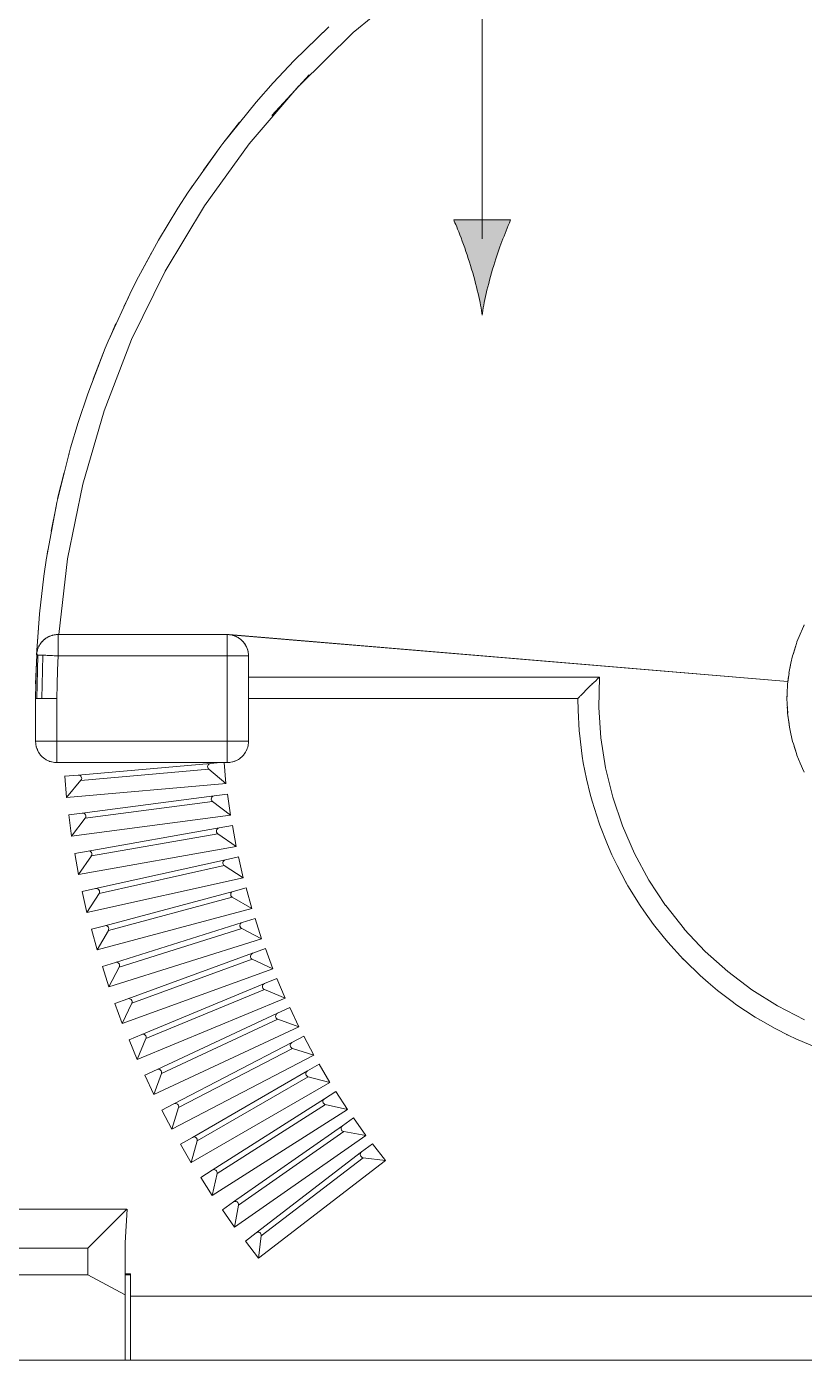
# Model space of a CAD drawing. Header units: inches. Extents: x 0.18 to 4.06, y 0.3 to 3.48.
# Drawn here: x 0.576 to 0.952, y 2.221 to 2.867 of the extents above; entities that cross this region are included whole.
import ezdxf

# ---------------------------------------------------------------- set-up
doc = ezdxf.new("R2010")
doc.units = ezdxf.units.IN
doc.header["$MEASUREMENT"] = 0
doc.layers.add('Layer 1', color=7, linetype='Continuous')

# ---------------------------------------------------------------- blocks, each defined once
blk = doc.blocks.new('block 2')
at = {"layer": 'Layer 1'}
h = blk.add_hatch(color=251, dxfattribs=at)
h.dxf.hatch_style = 2
edge = h.paths.add_edge_path()
edge.add_spline(control_points=[(0.80194, 2.75101), (0.80466, 2.76), (0.80716, 2.76585), (0.81007, 2.77309), (0.81007, 2.77309), (0.78261, 2.77309), (0.78261, 2.77309), (0.78383, 2.77049), (0.78801, 2.76), (0.79072, 2.75101), (0.79363, 2.7414), (0.79563, 2.73265), (0.79635, 2.72699), (0.79704, 2.73265), (0.79904, 2.7414), (0.80194, 2.75101)], knot_values=[0, 0, 0, 0, 0.013889, 0.013889, 0.013889, 0.027778, 0.027778, 0.027778, 0.041667, 0.041667, 0.041667, 0.055556, 0.055556, 0.055556, 0.069444, 0.069444, 0.069444, 0.069444], degree=3, periodic=0)
edge.add_line((0.80194, 2.75101), (0.80194, 2.75101))
at = {"layer": 'Layer 1', "color": 250, "lineweight": 18}
for points in [[(0.79637, 3.32442), (0.79637, 2.76388)], [(0.73398, 2.86377), (0.76244, 2.88727)], [(0.7221, 2.86663), (0.7054, 2.85033)], [(0.7221, 2.86663), (0.71065, 2.8555)], [(0.70759, 2.83792), (0.73398, 2.86376)], [(0.7054, 2.85033), (0.69525, 2.83949)], [(0.71257, 2.84336), (0.70759, 2.83791)], [(0.68353, 2.80992), (0.70758, 2.83793)], [(0.69525, 2.83949), (0.68701, 2.83011)], [(0.70759, 2.83792), (0.69459, 2.8236)], [(0.68701, 2.83011), (0.6708, 2.81009)], [(0.68506, 2.82773), (0.68477, 2.82741)], [(0.67894, 2.82038), (0.6708, 2.81009)], [(0.66985, 2.80883), (0.65406, 2.78653)], [(0.66188, 2.77998), (0.68353, 2.80992)], [(0.6708, 2.81009), (0.66986, 2.80883)], [(0.66901, 2.80765), (0.66143, 2.79718)], [(0.65622, 2.78965), (0.65521, 2.78809)], [(0.65407, 2.78653), (0.649, 2.77874)], [(0.64899, 2.77874), (0.63965, 2.76328)], [(0.6429, 2.74835), (0.66188, 2.77997)], [(0.63965, 2.76328), (0.62998, 2.74561)], [(0.63623, 2.7571), (0.62998, 2.74561)], [(0.6267, 2.71517), (0.6429, 2.74835)], [(0.62998, 2.74561), (0.62673, 2.73919)], [(0.62672, 2.73919), (0.6153, 2.71438)], [(0.6251, 2.73558), (0.62296, 2.73122)], [(0.61911, 2.72292), (0.61612, 2.71605)], [(0.61335, 2.68073), (0.6267, 2.71516)], [(0.6153, 2.71438), (0.61386, 2.71101)], [(0.61386, 2.71101), (0.60548, 2.68887)], [(0.61386, 2.71101), (0.60811, 2.69603)], [(0.60547, 2.68887), (0.60082, 2.6751)], [(0.603, 2.64528), (0.61335, 2.68074)], [(0.60082, 2.6751), (0.59716, 2.66286)], [(0.59717, 2.66286), (0.59089, 2.63822)], [(0.59642, 2.6599), (0.59633, 2.65966)], [(0.59398, 2.65085), (0.59088, 2.63821)], [(0.5957, 2.60908), (0.60299, 2.64527)], [(0.5905, 2.63633), (0.5855, 2.60946)], [(0.59014, 2.63444), (0.58777, 2.62242)], [(0.59089, 2.63821), (0.5905, 2.63633)], [(0.59056, 2.6363), (0.59056, 2.63633)], [(0.58549, 2.60947), (0.58414, 2.60061)], [(0.58617, 2.61345), (0.58585, 2.61142)], [(0.59147, 2.5724), (0.59571, 2.60909)], [(0.58415, 2.60061), (0.58212, 2.58237)], [(0.58213, 2.58236), (0.58072, 2.56257)], [(0.95199, 2.57643), (0.9514, 2.57526)], [(0.95228, 2.57708), (0.95141, 2.57526)], [(0.95224, 2.57699), (0.95198, 2.57643)], [(0.58158, 2.57552), (0.58072, 2.56256)], [(0.58363, 2.56927), (0.58331, 2.56892)], [(0.58356, 2.56917), (0.58337, 2.56901)], [(0.58392, 2.56957), (0.58363, 2.56928)], [(0.58408, 2.56973), (0.58391, 2.56956)], [(0.58405, 2.56969), (0.58392, 2.56957)], [(0.58405, 2.56969), (0.58444, 2.57001)], [(0.58454, 2.57012), (0.58408, 2.56974)], [(0.58454, 2.57012), (0.58445, 2.57002)], [(0.58506, 2.5705), (0.58454, 2.57013)], [(0.58464, 2.57018), (0.58485, 2.57034)], [(0.58484, 2.57034), (0.58521, 2.57063)], [(0.58526, 2.57064), (0.58505, 2.5705)], [(0.58526, 2.57064), (0.58522, 2.57064)], [(0.58559, 2.57087), (0.58527, 2.57063)], [(0.58533, 2.57067), (0.5857, 2.5709)], [(0.58603, 2.5711), (0.58559, 2.57086)], [(0.58603, 2.5711), (0.58571, 2.57089)], [(0.58614, 2.57116), (0.58603, 2.5711)], [(0.58607, 2.57113), (0.58614, 2.5712)], [(0.58679, 2.57152), (0.58614, 2.57116)], [(0.58614, 2.5712), (0.58663, 2.57143)], [(0.58679, 2.57152), (0.58662, 2.57143)], [(0.58668, 2.57145), (0.58721, 2.57169)], [(0.58731, 2.57171), (0.58679, 2.57151)], [(0.58689, 2.57155), (0.58715, 2.57162)], [(0.58761, 2.57181), (0.58715, 2.57161)], [(0.58761, 2.57181), (0.58731, 2.57171)], [(0.58789, 2.57191), (0.5876, 2.57181)], [(0.58763, 2.57181), (0.58761, 2.57181)], [(0.58763, 2.57181), (0.58819, 2.57202)], [(0.58842, 2.57208), (0.58789, 2.57191)], [(0.58842, 2.57208), (0.58818, 2.57201)], [(0.58913, 2.57224), (0.58842, 2.57207)], [(0.58854, 2.5721), (0.58871, 2.57213)], [(0.5887, 2.57213), (0.58929, 2.57227)], [(0.58929, 2.57227), (0.58912, 2.57224)], [(0.58975, 2.57234), (0.58929, 2.57227)], [(0.58929, 2.57227), (0.58929, 2.57227)], [(0.58933, 2.57227), (0.58984, 2.57234)], [(0.59017, 2.57236), (0.58976, 2.57234)], [(0.59017, 2.57236), (0.58985, 2.57234)], [(0.5904, 2.5724), (0.59016, 2.57236)], [(0.59026, 2.5724), (0.59043, 2.5724)], [(0.59105, 2.5724), (0.5904, 2.5724)], [(0.59105, 2.5724), (0.59043, 2.5724)], [(0.67292, 2.5724), (0.59104, 2.5724)], [(0.59105, 2.5724), (0.59105, 2.57236)], [(0.59105, 2.57236), (0.59105, 2.57227)], [(0.59105, 2.57227), (0.59105, 2.57207)], [(0.59105, 2.57208), (0.59105, 2.57179)], [(0.59105, 2.57178), (0.59105, 2.57143)], [(0.59105, 2.57143), (0.59105, 2.57104)], [(0.59105, 2.57103), (0.59105, 2.57054)], [(0.59105, 2.57054), (0.59105, 2.56999)], [(0.59105, 2.56999), (0.59105, 2.56936)], [(0.59105, 2.56936), (0.59105, 2.56871)], [(0.67357, 2.5724), (0.67292, 2.5724)], [(0.67292, 2.5724), (0.67292, 2.57236)], [(0.67344, 2.5724), (0.67292, 2.5724)], [(0.67292, 2.57236), (0.67292, 2.57227)], [(0.67292, 2.57227), (0.67292, 2.57207)], [(0.67292, 2.57208), (0.67292, 2.57179)], [(0.67292, 2.57178), (0.67292, 2.57143)], [(0.67292, 2.57143), (0.67292, 2.57104)], [(0.67292, 2.57103), (0.67292, 2.57054)], [(0.67292, 2.57054), (0.67292, 2.56999)], [(0.67292, 2.56999), (0.67292, 2.56936)], [(0.67292, 2.56936), (0.67292, 2.56871)], [(0.67383, 2.57236), (0.67344, 2.5724)], [(0.67383, 2.57236), (0.67356, 2.5724)], [(0.6739, 2.57236), (0.67383, 2.57236)], [(0.67419, 2.57234), (0.67384, 2.57236)], [(0.94431, 2.54971), (0.67389, 2.57236)], [(0.67438, 2.57229), (0.6739, 2.57236)], [(0.67406, 2.57234), (0.94431, 2.54971)], [(0.67471, 2.57227), (0.67419, 2.57234)], [(0.67471, 2.57227), (0.67439, 2.57229)], [(0.6749, 2.57224), (0.6747, 2.57227)], [(0.67543, 2.5721), (0.67471, 2.57227)], [(0.67539, 2.5721), (0.6749, 2.57224)], [(0.67562, 2.57208), (0.67538, 2.5721)], [(0.67562, 2.57208), (0.67542, 2.5721)], [(0.67585, 2.57197), (0.67561, 2.57208)], [(0.67604, 2.57191), (0.67563, 2.57208)], [(0.67636, 2.57181), (0.67585, 2.57198)], [(0.67647, 2.57178), (0.67605, 2.57192)], [(0.67647, 2.57178), (0.67636, 2.57181)], [(0.67666, 2.57171), (0.67647, 2.57178)], [(0.67683, 2.57162), (0.67648, 2.57179)], [(0.67729, 2.57143), (0.67666, 2.57172)], [(0.67729, 2.57143), (0.67683, 2.57162)], [(0.6778, 2.57116), (0.67729, 2.57143)], [(0.67734, 2.57143), (0.67729, 2.57143)], [(0.67778, 2.5712), (0.67734, 2.57143)], [(0.6781, 2.57103), (0.67778, 2.5712)], [(0.6781, 2.57103), (0.67781, 2.57116)], [(0.67836, 2.57087), (0.67809, 2.57103)], [(0.67822, 2.57097), (0.6781, 2.57103)], [(0.67864, 2.57067), (0.67823, 2.57096)], [(0.67887, 2.57054), (0.67836, 2.57086)], [(0.67887, 2.57054), (0.67864, 2.57067)], [(0.67908, 2.57038), (0.67887, 2.57055)], [(0.6794, 2.57012), (0.67887, 2.57054)], [(0.6795, 2.57006), (0.67908, 2.57038)], [(0.67957, 2.56999), (0.6794, 2.57013)], [(0.67957, 2.56999), (0.6795, 2.57006)], [(0.67989, 2.56973), (0.67957, 2.57)], [(0.67989, 2.56973), (0.67957, 2.57)], [(0.67989, 2.56973), (0.68024, 2.56937)], [(0.68024, 2.56936), (0.6799, 2.56972)], [(0.68024, 2.56936), (0.6799, 2.56972)], [(0.68024, 2.56936), (0.68059, 2.56902)], [(0.68024, 2.56936), (0.68024, 2.56936)], [(0.68034, 2.56927), (0.68024, 2.56936)], [(0.6806, 2.56901), (0.68025, 2.56936)], [(0.68083, 2.56871), (0.68034, 2.56927)], [(0.94919, 2.57002), (0.9487, 2.56882)], [(0.95026, 2.57262), (0.94871, 2.56883)], [(0.94971, 2.57129), (0.94919, 2.57002)], [(0.9514, 2.57526), (0.95026, 2.57263)], [(0.58077, 2.56302), (0.58073, 2.56257)], [(0.5808, 2.56345), (0.58077, 2.56302)], [(0.58082, 2.56367), (0.5808, 2.56344)], [(0.5808, 2.56345), (0.5808, 2.56345)], [(0.5808, 2.56338), (0.5808, 2.56345)], [(0.58093, 2.56429), (0.58082, 2.56367)], [(0.58089, 2.5641), (0.58093, 2.56426)], [(0.58112, 2.56492), (0.58093, 2.56429)], [(0.58093, 2.56429), (0.58093, 2.56426)], [(0.58115, 2.56513), (0.58112, 2.56491)], [(0.58129, 2.5655), (0.58114, 2.56514)], [(0.58115, 2.56513), (0.58115, 2.56511)], [(0.58115, 2.56504), (0.58115, 2.56511)], [(0.58148, 2.56599), (0.58128, 2.5655)], [(0.58148, 2.56599), (0.58145, 2.56595)], [(0.58145, 2.56585), (0.58145, 2.56595)], [(0.58152, 2.56608), (0.58148, 2.56599)], [(0.58184, 2.56676), (0.58152, 2.56608)], [(0.58175, 2.5665), (0.58184, 2.56674)], [(0.5821, 2.56725), (0.58183, 2.56676)], [(0.58184, 2.56676), (0.58184, 2.56673)], [(0.58226, 2.56752), (0.5821, 2.56724)], [(0.58245, 2.56778), (0.58226, 2.56751)], [(0.58226, 2.56757), (0.58226, 2.56752)], [(0.58226, 2.56752), (0.58226, 2.56752)], [(0.58272, 2.56823), (0.58245, 2.56778)], [(0.58321, 2.56882), (0.58272, 2.56823)], [(0.58275, 2.56829), (0.58272, 2.56823)], [(0.5831, 2.56871), (0.58276, 2.5683)], [(0.58321, 2.56882), (0.58317, 2.56875)], [(0.58331, 2.56892), (0.58321, 2.56882)], [(0.58337, 2.56901), (0.58331, 2.56892)], [(0.59105, 2.56871), (0.59105, 2.56801)], [(0.59105, 2.56801), (0.59105, 2.56724)], [(0.59105, 2.56725), (0.59105, 2.56643)], [(0.59105, 2.56644), (0.59105, 2.56561)], [(0.59105, 2.56562), (0.59105, 2.56475)], [(0.59105, 2.56475), (0.59105, 2.56388)], [(0.59105, 2.56387), (0.59105, 2.563)], [(0.59105, 2.56299), (0.59105, 2.56209)], [(0.67292, 2.56871), (0.67292, 2.56801)], [(0.67292, 2.56801), (0.67292, 2.56724)], [(0.67292, 2.56725), (0.67292, 2.56643)], [(0.67292, 2.56644), (0.67292, 2.56561)], [(0.67292, 2.56562), (0.67292, 2.56475)], [(0.67292, 2.56475), (0.67292, 2.56388)], [(0.67292, 2.56387), (0.67292, 2.563)], [(0.67292, 2.56299), (0.67292, 2.56209)], [(0.68083, 2.56871), (0.68059, 2.56901)], [(0.68115, 2.56829), (0.68083, 2.56871)], [(0.68087, 2.56866), (0.68083, 2.56871)], [(0.68119, 2.56827), (0.68087, 2.56865)], [(0.68138, 2.56801), (0.68115, 2.5683)], [(0.68138, 2.56801), (0.68119, 2.56827)], [(0.68152, 2.56778), (0.68138, 2.56802)], [(0.68148, 2.56785), (0.68138, 2.56802)], [(0.68178, 2.56745), (0.68149, 2.56784)], [(0.68187, 2.56725), (0.68153, 2.56778)], [(0.68187, 2.56725), (0.68178, 2.56746)], [(0.68203, 2.56699), (0.68186, 2.56726)], [(0.68217, 2.56667), (0.68188, 2.56725)], [(0.68222, 2.56654), (0.68203, 2.56699)], [(0.68229, 2.56644), (0.68217, 2.56667)], [(0.68229, 2.56644), (0.68222, 2.56654)], [(0.68245, 2.56608), (0.68229, 2.56643)], [(0.68245, 2.56606), (0.68229, 2.56643)], [(0.68262, 2.56562), (0.68245, 2.56608)], [(0.68262, 2.56562), (0.68245, 2.56605)], [(0.68285, 2.56492), (0.68261, 2.56562)], [(0.68282, 2.56511), (0.68261, 2.56559)], [(0.68262, 2.56559), (0.68262, 2.56562)], [(0.68292, 2.56475), (0.68282, 2.5651)], [(0.68292, 2.56475), (0.68285, 2.56492)], [(0.68294, 2.56459), (0.68292, 2.56476)], [(0.68301, 2.56429), (0.68292, 2.56475)], [(0.68308, 2.5641), (0.68294, 2.56459)], [(0.68311, 2.56387), (0.68301, 2.56429)], [(0.68311, 2.56387), (0.68308, 2.56411)], [(0.68315, 2.56367), (0.68311, 2.56388)], [(0.68315, 2.56357), (0.68311, 2.56386)], [(0.6832, 2.56299), (0.68315, 2.56367)], [(0.6832, 2.56308), (0.68315, 2.56357)], [(0.6832, 2.56299), (0.6832, 2.56308)], [(0.68324, 2.56241), (0.6832, 2.56299)], [(0.68324, 2.56257), (0.6832, 2.56298)], [(0.94698, 2.56338), (0.94662, 2.56215)], [(0.94698, 2.56332), (0.94662, 2.56215)], [(0.94817, 2.56713), (0.94698, 2.56338)], [(0.94847, 2.56801), (0.94699, 2.56332)], [(0.9487, 2.56882), (0.94847, 2.568)], [(0.58073, 2.56257), (0.58044, 2.5555)], [(0.58077, 2.56257), (0.58049, 2.55508)], [(0.58073, 2.56257), (0.58077, 2.56257)], [(0.58077, 2.56257), (0.58087, 2.56257)], [(0.58087, 2.56257), (0.5811, 2.56257)], [(0.5811, 2.56257), (0.58132, 2.56253)], [(0.58131, 2.56253), (0.58112, 2.55504)], [(0.58131, 2.56253), (0.58167, 2.5625)], [(0.58168, 2.5625), (0.5821, 2.5625)], [(0.5821, 2.5625), (0.58259, 2.56247)], [(0.58259, 2.56247), (0.5831, 2.56243)], [(0.5831, 2.56243), (0.58373, 2.56243)], [(0.58373, 2.56243), (0.58356, 2.55499)], [(0.58373, 2.56243), (0.58441, 2.56241)], [(0.58441, 2.56241), (0.58512, 2.56237)], [(0.58512, 2.56237), (0.58588, 2.56231)], [(0.58587, 2.56231), (0.58666, 2.56227)], [(0.58666, 2.56227), (0.5875, 2.56224)], [(0.5875, 2.56224), (0.58836, 2.5622)], [(0.58835, 2.5622), (0.58925, 2.56215)], [(0.58926, 2.56215), (0.59014, 2.56211)], [(0.59014, 2.56211), (0.59104, 2.56208)], [(0.59105, 2.56208), (0.59076, 2.5552)], [(0.67292, 2.56208), (0.59104, 2.56208)], [(0.67292, 2.52074), (0.67292, 2.56209)], [(0.67383, 2.56208), (0.67293, 2.56208)], [(0.67471, 2.56208), (0.67384, 2.56208)], [(0.67562, 2.56208), (0.67472, 2.56208)], [(0.67647, 2.56208), (0.67561, 2.56208)], [(0.67729, 2.56208), (0.67647, 2.56208)], [(0.6781, 2.56208), (0.67728, 2.56208)], [(0.67887, 2.56208), (0.67809, 2.56208)], [(0.67957, 2.56208), (0.67887, 2.56208)], [(0.68024, 2.56208), (0.67957, 2.56208)], [(0.68083, 2.56208), (0.68024, 2.56208)], [(0.68138, 2.56208), (0.68083, 2.56208)], [(0.68187, 2.56208), (0.68138, 2.56208)], [(0.68229, 2.56208), (0.68188, 2.56208)], [(0.68262, 2.56208), (0.6823, 2.56208)], [(0.68292, 2.56208), (0.68262, 2.56208)], [(0.68311, 2.56208), (0.68291, 2.56208)], [(0.6832, 2.56208), (0.68311, 2.56208)], [(0.68327, 2.56208), (0.6832, 2.56208)], [(0.68327, 2.56208), (0.68324, 2.56257)], [(0.68327, 2.56208), (0.68324, 2.5624)], [(0.68327, 2.52074), (0.68327, 2.56209)], [(0.94577, 2.55853), (0.94508, 2.55532)], [(0.94535, 2.55662), (0.94508, 2.55531)], [(0.94557, 2.55755), (0.94535, 2.55662)], [(0.94662, 2.56215), (0.94577, 2.55852)], [(0.58044, 2.5555), (0.58023, 2.54848)], [(0.5805, 2.55508), (0.58023, 2.54142)], [(0.58112, 2.55504), (0.58083, 2.54142)], [(0.58356, 2.55499), (0.58325, 2.5414)], [(0.59075, 2.5552), (0.59058, 2.54831)], [(0.76816, 2.55176), (0.68328, 2.55176)], [(0.8531, 2.55176), (0.76817, 2.55176)], [(0.85042, 2.54918), (0.8513, 2.55006)], [(0.85131, 2.55006), (0.85221, 2.55093)], [(0.85221, 2.55092), (0.85309, 2.55177)], [(0.85287, 2.53708), (0.8531, 2.55177)], [(0.94487, 2.55369), (0.94421, 2.54841)], [(0.94466, 2.55222), (0.94432, 2.5497)], [(0.94508, 2.55531), (0.94486, 2.55369)], [(0.58024, 2.54848), (0.58021, 2.54141)], [(0.59059, 2.54831), (0.59054, 2.54141)], [(0.84424, 2.54311), (0.84456, 2.54342)], [(0.84456, 2.54343), (0.84486, 2.54375)], [(0.84486, 2.54376), (0.84518, 2.54408)], [(0.84519, 2.54408), (0.84553, 2.5444)], [(0.84554, 2.54441), (0.8459, 2.54475)], [(0.84591, 2.54476), (0.84625, 2.54515)], [(0.84626, 2.54515), (0.84708, 2.54593)], [(0.84707, 2.54593), (0.84787, 2.54672)], [(0.84786, 2.54671), (0.84868, 2.54753)], [(0.84867, 2.54753), (0.84952, 2.54835)], [(0.84951, 2.54834), (0.85042, 2.54919)], [(0.94394, 2.54388), (0.94389, 2.5414)], [(0.94394, 2.54343), (0.94392, 2.54274)], [(0.94421, 2.54841), (0.94394, 2.54388)], [(0.94431, 2.54971), (0.94421, 2.5484)], [(0.58024, 2.54141), (0.58021, 2.54141)], [(0.58021, 2.54141), (0.58021, 2.52074)], [(0.58038, 2.54141), (0.58024, 2.54141)], [(0.58054, 2.54141), (0.58037, 2.54141)], [(0.58082, 2.54141), (0.58053, 2.54141)], [(0.58119, 2.54141), (0.58083, 2.54141)], [(0.58158, 2.54141), (0.5812, 2.54141)], [(0.5821, 2.54141), (0.58158, 2.54141)], [(0.58261, 2.54141), (0.5821, 2.54141)], [(0.58324, 2.54141), (0.58261, 2.54141)], [(0.58392, 2.54141), (0.58324, 2.54141)], [(0.58464, 2.54141), (0.58392, 2.54141)], [(0.58538, 2.54141), (0.58463, 2.54141)], [(0.58617, 2.54141), (0.58538, 2.54141)], [(0.58698, 2.54141), (0.58616, 2.54141)], [(0.58786, 2.54141), (0.58699, 2.54141)], [(0.58875, 2.54141), (0.58787, 2.54141)], [(0.58965, 2.54141), (0.58875, 2.54141)], [(0.59054, 2.54141), (0.58966, 2.54141)], [(0.59054, 2.52074), (0.59054, 2.5414)], [(0.68327, 2.54144), (0.68327, 2.54141)], [(0.68327, 2.54141), (0.76295, 2.54141)], [(0.76295, 2.54141), (0.84265, 2.54141)], [(0.84265, 2.54144), (0.84271, 2.54151)], [(0.84265, 2.54141), (0.84265, 2.54144)], [(0.84265, 2.54141), (0.84277, 2.53582)], [(0.84265, 2.54141), (0.84265, 2.54141)], [(0.84271, 2.54151), (0.84281, 2.5416)], [(0.84281, 2.5416), (0.84291, 2.54174)], [(0.84291, 2.54174), (0.84308, 2.54191)], [(0.84307, 2.5419), (0.84327, 2.5421)], [(0.84326, 2.54209), (0.8435, 2.54233)], [(0.84349, 2.54232), (0.84369, 2.54256)], [(0.84368, 2.54255), (0.84396, 2.54281)], [(0.84395, 2.54281), (0.84425, 2.5431)], [(0.85381, 2.52246), (0.85287, 2.53709)], [(0.94392, 2.54274), (0.94389, 2.5414)], [(0.94389, 2.54141), (0.94394, 2.53892)], [(0.94394, 2.53893), (0.94422, 2.53444)], [(0.94401, 2.53741), (0.94411, 2.53574)], [(0.84277, 2.53581), (0.8433, 2.52585)], [(0.94411, 2.53574), (0.94421, 2.53443)], [(0.94421, 2.53444), (0.94487, 2.52914)], [(0.94421, 2.53444), (0.94489, 2.52882)], [(0.8433, 2.52588), (0.8433, 2.52585)], [(0.8433, 2.52585), (0.84343, 2.52467)], [(0.84343, 2.52467), (0.8448, 2.51361)], [(0.94487, 2.52914), (0.94509, 2.52751)], [(0.94489, 2.52881), (0.94509, 2.5275)], [(0.94508, 2.52751), (0.94577, 2.52429)], [(0.94577, 2.52428), (0.94662, 2.5207)], [(0.58021, 2.52074), (0.58021, 2.52042)], [(0.58024, 2.52074), (0.58021, 2.52074)], [(0.58021, 2.52041), (0.58024, 2.51986)], [(0.58038, 2.52074), (0.58024, 2.52074)], [(0.58024, 2.51986), (0.58034, 2.51914)], [(0.58034, 2.51914), (0.58038, 2.51894)], [(0.58054, 2.52074), (0.58037, 2.52074)], [(0.58038, 2.51895), (0.58044, 2.51856)], [(0.58044, 2.51856), (0.58054, 2.51807)], [(0.58082, 2.52074), (0.58053, 2.52074)], [(0.58054, 2.51807), (0.58061, 2.5179)], [(0.58061, 2.51791), (0.58083, 2.51723)], [(0.58119, 2.52074), (0.58083, 2.52074)], [(0.58158, 2.52074), (0.5812, 2.52074)], [(0.5821, 2.52074), (0.58158, 2.52074)], [(0.58261, 2.52074), (0.5821, 2.52074)], [(0.58324, 2.52074), (0.58261, 2.52074)], [(0.58392, 2.52074), (0.58324, 2.52074)], [(0.58464, 2.52074), (0.58392, 2.52074)], [(0.58538, 2.52074), (0.58463, 2.52074)], [(0.58617, 2.52074), (0.58538, 2.52074)], [(0.58698, 2.52074), (0.58616, 2.52074)], [(0.58786, 2.52074), (0.58699, 2.52074)], [(0.58875, 2.52074), (0.58787, 2.52074)], [(0.58965, 2.52074), (0.58875, 2.52074)], [(0.59054, 2.52074), (0.58966, 2.52074)], [(0.67292, 2.52074), (0.59053, 2.52074)], [(0.59054, 2.52074), (0.59054, 2.51987)], [(0.59054, 2.51986), (0.59054, 2.51896)], [(0.59054, 2.51895), (0.59054, 2.51807)], [(0.59054, 2.51807), (0.59054, 2.51722)], [(0.67292, 2.51986), (0.67292, 2.52073)], [(0.67292, 2.51895), (0.67292, 2.51985)], [(0.67292, 2.51807), (0.67292, 2.51894)], [(0.67292, 2.51723), (0.67292, 2.51807)], [(0.67383, 2.52074), (0.67293, 2.52074)], [(0.67471, 2.52074), (0.67384, 2.52074)], [(0.67562, 2.52074), (0.67472, 2.52074)], [(0.67647, 2.52074), (0.67561, 2.52074)], [(0.67729, 2.52074), (0.67647, 2.52074)], [(0.6781, 2.52074), (0.67728, 2.52074)], [(0.67887, 2.52074), (0.67809, 2.52074)], [(0.67957, 2.52074), (0.67887, 2.52074)], [(0.68024, 2.52074), (0.67957, 2.52074)], [(0.68083, 2.52074), (0.68024, 2.52074)], [(0.68138, 2.52074), (0.68083, 2.52074)], [(0.68187, 2.52074), (0.68138, 2.52074)], [(0.68229, 2.52074), (0.68188, 2.52074)], [(0.68262, 2.52074), (0.6823, 2.52074)], [(0.68292, 2.52074), (0.68262, 2.52074)], [(0.68262, 2.51723), (0.68285, 2.51791)], [(0.68285, 2.51791), (0.68292, 2.51807)], [(0.68311, 2.52074), (0.68291, 2.52074)], [(0.68292, 2.51807), (0.68301, 2.51856)], [(0.68301, 2.51856), (0.68311, 2.51894)], [(0.6832, 2.52074), (0.68311, 2.52074)], [(0.68311, 2.51895), (0.68315, 2.51915)], [(0.68315, 2.51914), (0.6832, 2.51986)], [(0.68327, 2.52074), (0.6832, 2.52074)], [(0.6832, 2.51986), (0.68324, 2.52041)], [(0.68324, 2.52041), (0.68327, 2.52073)], [(0.85609, 2.50798), (0.85381, 2.52246)], [(0.94606, 2.52305), (0.9463, 2.52197)], [(0.94629, 2.52197), (0.94661, 2.5207)], [(0.94662, 2.5207), (0.94697, 2.51951)], [(0.94698, 2.51951), (0.94847, 2.51481)], [(0.9474, 2.5182), (0.94828, 2.51527)], [(0.58082, 2.51723), (0.58106, 2.51674)], [(0.58106, 2.51674), (0.58119, 2.51638)], [(0.58119, 2.51637), (0.58129, 2.51614)], [(0.58129, 2.51614), (0.58158, 2.51556)], [(0.58158, 2.51556), (0.58193, 2.51504)], [(0.58194, 2.51504), (0.58211, 2.51481)], [(0.5821, 2.51481), (0.5823, 2.51452)], [(0.58229, 2.51451), (0.58261, 2.51409)], [(0.58261, 2.51409), (0.5831, 2.51354)], [(0.5831, 2.51354), (0.58324, 2.51344)], [(0.58324, 2.51344), (0.58358, 2.51312)], [(0.58359, 2.51312), (0.58391, 2.51283)], [(0.58392, 2.51283), (0.58405, 2.51269)], [(0.58405, 2.5127), (0.58464, 2.51228)], [(0.58464, 2.51228), (0.5851, 2.51198)], [(0.5851, 2.51198), (0.58539, 2.51178)], [(0.58538, 2.51179), (0.58567, 2.51165)], [(0.58568, 2.51165), (0.58617, 2.51139)], [(0.58617, 2.51139), (0.58682, 2.5111)], [(0.58682, 2.5111), (0.58699, 2.51104)], [(0.58698, 2.51104), (0.5874, 2.5109)], [(0.59054, 2.51723), (0.59054, 2.51637)], [(0.59054, 2.51637), (0.59054, 2.51555)], [(0.59054, 2.51556), (0.59054, 2.51481)], [(0.59054, 2.51481), (0.59054, 2.51409)], [(0.59054, 2.51409), (0.59054, 2.51344)], [(0.59054, 2.51344), (0.59054, 2.51283)], [(0.59054, 2.51283), (0.59054, 2.51228)], [(0.59054, 2.51228), (0.59054, 2.51179)], [(0.59054, 2.51179), (0.59054, 2.5114)], [(0.59054, 2.51139), (0.59054, 2.51105)], [(0.59054, 2.51104), (0.59054, 2.51076)], [(0.67292, 2.51637), (0.67292, 2.51723)], [(0.67292, 2.51556), (0.67292, 2.51638)], [(0.67292, 2.51481), (0.67292, 2.51557)], [(0.67292, 2.51409), (0.67292, 2.51481)], [(0.67292, 2.51344), (0.67292, 2.51409)], [(0.67292, 2.51283), (0.67292, 2.51344)], [(0.67292, 2.51228), (0.67292, 2.51283)], [(0.67292, 2.51179), (0.67292, 2.51228)], [(0.67292, 2.51139), (0.67292, 2.51178)], [(0.67292, 2.51104), (0.67292, 2.51139)], [(0.67292, 2.51077), (0.67292, 2.51105)], [(0.67604, 2.51091), (0.67647, 2.51105)], [(0.67647, 2.51104), (0.67667, 2.5111)], [(0.67666, 2.5111), (0.67729, 2.51139)], [(0.67729, 2.51139), (0.6778, 2.51166)], [(0.6778, 2.51165), (0.67809, 2.5118)], [(0.6781, 2.51179), (0.67837, 2.51198)], [(0.67836, 2.51198), (0.67887, 2.51227)], [(0.67887, 2.51228), (0.6794, 2.51269)], [(0.6794, 2.5127), (0.67957, 2.51284)], [(0.67957, 2.51283), (0.67988, 2.51312)], [(0.67989, 2.51312), (0.68024, 2.51344)], [(0.68024, 2.51344), (0.68034, 2.51354)], [(0.68034, 2.51354), (0.68083, 2.51409)], [(0.68083, 2.51409), (0.68115, 2.51451)], [(0.68115, 2.51451), (0.68139, 2.51481)], [(0.68138, 2.51481), (0.68153, 2.51505)], [(0.68152, 2.51504), (0.68186, 2.51556)], [(0.68187, 2.51556), (0.68216, 2.51614)], [(0.68217, 2.51614), (0.68229, 2.51638)], [(0.68229, 2.51637), (0.68246, 2.51673)], [(0.68245, 2.51674), (0.68262, 2.51723)], [(0.84479, 2.51361), (0.84531, 2.51036)], [(0.94828, 2.51527), (0.9487, 2.51403)], [(0.94847, 2.51481), (0.94871, 2.51402)], [(0.9487, 2.51403), (0.95026, 2.51019)], [(0.5874, 2.51091), (0.58786, 2.51077)], [(0.58786, 2.51077), (0.58803, 2.51074)], [(0.58803, 2.51074), (0.58875, 2.51057)], [(0.58875, 2.51058), (0.58929, 2.51051)], [(0.58929, 2.51051), (0.58965, 2.51045)], [(0.58965, 2.51045), (0.58989, 2.51045)], [(0.58988, 2.51045), (0.59054, 2.51042)], [(0.59054, 2.51077), (0.59054, 2.51057)], [(0.59054, 2.51058), (0.59054, 2.51044)], [(0.59054, 2.51045), (0.59054, 2.51042)], [(0.59054, 2.51042), (0.67293, 2.51042)], [(0.66488, 2.51), (0.60082, 2.5044)], [(0.664, 2.50726), (0.60215, 2.50185)], [(0.66355, 2.50893), (0.66348, 2.50847)], [(0.66348, 2.50847), (0.66351, 2.508)], [(0.66351, 2.508), (0.66374, 2.50763)], [(0.66374, 2.50931), (0.66354, 2.50893)], [(0.66404, 2.50967), (0.66374, 2.50931)], [(0.66374, 2.50762), (0.664, 2.50726)], [(0.67236, 2.5003), (0.66399, 2.50726)], [(0.66446, 2.5099), (0.66404, 2.50967)], [(0.66488, 2.51), (0.66446, 2.5099)], [(0.66966, 2.51042), (0.66487, 2.51)], [(0.67236, 2.5003), (0.67146, 2.51043)], [(0.67292, 2.51058), (0.67292, 2.51078)], [(0.67292, 2.51045), (0.67292, 2.51059)], [(0.67292, 2.51042), (0.67357, 2.51045)], [(0.67292, 2.51042), (0.67292, 2.51045)], [(0.67357, 2.51045), (0.67384, 2.51045)], [(0.67383, 2.51045), (0.67419, 2.51051)], [(0.67419, 2.51051), (0.67471, 2.51058)], [(0.67471, 2.51058), (0.67543, 2.51075)], [(0.67543, 2.51074), (0.67563, 2.51077)], [(0.67562, 2.51077), (0.67603, 2.51091)], [(0.84531, 2.51045), (0.84531, 2.51035)], [(0.84531, 2.51035), (0.84684, 2.50263)], [(0.85954, 2.49372), (0.85609, 2.50797)], [(0.95026, 2.51019), (0.9514, 2.50758)], [(0.95056, 2.50951), (0.95085, 2.50876)], [(0.95085, 2.50876), (0.9514, 2.50758)], [(0.9514, 2.50758), (0.95228, 2.50573)], [(0.60082, 2.5044), (0.59427, 2.50381)], [(0.59428, 2.50381), (0.59515, 2.49352)], [(0.60215, 2.50186), (0.59515, 2.49351)], [(0.59515, 2.49352), (0.67237, 2.50029)], [(0.60082, 2.5044), (0.60128, 2.50437)], [(0.60128, 2.50437), (0.60169, 2.50421)], [(0.6017, 2.50421), (0.60204, 2.50393)], [(0.60205, 2.50394), (0.60232, 2.50356)], [(0.60238, 2.50225), (0.60214, 2.50187)], [(0.60231, 2.50356), (0.60244, 2.50313)], [(0.60251, 2.50267), (0.60238, 2.50226)], [(0.60244, 2.50312), (0.60251, 2.50267)], [(0.84684, 2.50263), (0.84863, 2.49512)], [(0.6666, 2.49437), (0.60279, 2.48598)], [(0.6653, 2.49323), (0.66524, 2.49277)], [(0.66524, 2.49277), (0.66534, 2.49232)], [(0.66546, 2.49365), (0.66529, 2.49324)], [(0.66534, 2.49232), (0.66553, 2.49194)], [(0.66576, 2.49401), (0.66547, 2.49366)], [(0.66553, 2.49193), (0.66582, 2.49161)], [(0.66615, 2.49424), (0.66577, 2.494)], [(0.6666, 2.49437), (0.66615, 2.49423)], [(0.67311, 2.49521), (0.6666, 2.49437)], [(0.67448, 2.48496), (0.6731, 2.49521)], [(0.84861, 2.49525), (0.84863, 2.49512)], [(0.84863, 2.49512), (0.84958, 2.4918)], [(0.84958, 2.4918), (0.85296, 2.48114)], [(0.86426, 2.47985), (0.85954, 2.49372)], [(0.6028, 2.48598), (0.59629, 2.4851)], [(0.6028, 2.48598), (0.60329, 2.48598)], [(0.60329, 2.48598), (0.60371, 2.48581)], [(0.60372, 2.48581), (0.60409, 2.48558)], [(0.6041, 2.48558), (0.60439, 2.48522)], [(0.66583, 2.49161), (0.60423, 2.4835)], [(0.67448, 2.48496), (0.66583, 2.49161)], [(0.59629, 2.4851), (0.59766, 2.47488)], [(0.60423, 2.4835), (0.59765, 2.47487)], [(0.59766, 2.47487), (0.67448, 2.48497)], [(0.60449, 2.48389), (0.60423, 2.4835)], [(0.6044, 2.48522), (0.60453, 2.48477)], [(0.60456, 2.48435), (0.60449, 2.48389)], [(0.60453, 2.48477), (0.60456, 2.48435)], [(0.66899, 2.47882), (0.60563, 2.46763)], [(0.66899, 2.47882), (0.66856, 2.47867)], [(0.67546, 2.47995), (0.66899, 2.47882)], [(0.67725, 2.4698), (0.67546, 2.47995)], [(0.85296, 2.48115), (0.85328, 2.48022)], [(0.85323, 2.48038), (0.85329, 2.48021)], [(0.85329, 2.48021), (0.85701, 2.47073)], [(0.87012, 2.46641), (0.86426, 2.47985)], [(0.66834, 2.47601), (0.6072, 2.46525)], [(0.66774, 2.47764), (0.66771, 2.47719)], [(0.66771, 2.47719), (0.66781, 2.47673)], [(0.6679, 2.47806), (0.66773, 2.47764)], [(0.66781, 2.47673), (0.66804, 2.47634)], [(0.66817, 2.47842), (0.66789, 2.47806)], [(0.66804, 2.47633), (0.66833, 2.47601)], [(0.66855, 2.47868), (0.66818, 2.47842)], [(0.67725, 2.4698), (0.66833, 2.476)], [(0.60563, 2.46764), (0.59916, 2.4665)], [(0.59916, 2.4665), (0.60095, 2.45632)], [(0.60095, 2.45631), (0.67725, 2.4698)], [(0.60563, 2.46764), (0.60612, 2.46768)], [(0.60612, 2.46768), (0.60653, 2.46754)], [(0.60654, 2.46754), (0.60693, 2.46731)], [(0.60693, 2.46731), (0.60723, 2.46697)], [(0.60723, 2.46696), (0.6074, 2.46655)], [(0.6074, 2.46654), (0.60746, 2.46608)], [(0.60746, 2.46608), (0.6074, 2.46563)], [(0.857, 2.47073), (0.85914, 2.4658)], [(0.85909, 2.46598), (0.85914, 2.46579)], [(0.87709, 2.45352), (0.87012, 2.46641)], [(0.60719, 2.46524), (0.60095, 2.45631)], [(0.6074, 2.46563), (0.60718, 2.46525)], [(0.67204, 2.46341), (0.60925, 2.44948)], [(0.67155, 2.46059), (0.61091, 2.44712)], [(0.67099, 2.46257), (0.67082, 2.46215)], [(0.67083, 2.46215), (0.67083, 2.46169)], [(0.67083, 2.46169), (0.67097, 2.46126)], [(0.67097, 2.46126), (0.6712, 2.46088)], [(0.67129, 2.46296), (0.671, 2.46257)], [(0.6712, 2.46087), (0.67154, 2.46058)], [(0.67164, 2.46322), (0.6713, 2.46295)], [(0.68073, 2.45473), (0.67155, 2.46059)], [(0.67204, 2.46341), (0.67165, 2.46321)], [(0.67848, 2.46482), (0.67204, 2.4634)], [(0.68073, 2.45473), (0.67848, 2.46483)], [(0.85914, 2.46579), (0.86166, 2.46059)], [(0.86165, 2.46059), (0.86628, 2.45189)], [(0.60508, 2.43796), (0.68073, 2.45473)], [(0.88516, 2.44125), (0.87709, 2.45352)], [(0.60925, 2.44948), (0.6028, 2.44805)], [(0.6028, 2.44805), (0.60508, 2.43796)], [(0.61091, 2.44713), (0.60508, 2.43796)], [(0.60925, 2.44948), (0.60974, 2.44952)], [(0.60974, 2.44952), (0.61016, 2.44941)], [(0.61016, 2.44941), (0.61055, 2.44919)], [(0.61056, 2.44919), (0.61087, 2.44887)], [(0.61088, 2.44887), (0.6111, 2.44844)], [(0.6111, 2.44752), (0.6109, 2.44714)], [(0.6111, 2.44843), (0.61117, 2.44799)], [(0.61117, 2.44799), (0.6111, 2.44752)], [(0.67578, 2.44811), (0.61367, 2.43149)], [(0.67478, 2.44727), (0.67464, 2.44681)], [(0.67464, 2.44681), (0.67464, 2.44639)], [(0.67504, 2.44766), (0.67477, 2.44727)], [(0.67536, 2.44792), (0.67504, 2.44765)], [(0.67578, 2.44811), (0.67537, 2.44791)], [(0.68217, 2.44984), (0.67578, 2.44811)], [(0.6848, 2.43985), (0.68218, 2.44984)], [(0.86593, 2.45257), (0.86598, 2.45237)], [(0.86614, 2.45212), (0.86628, 2.45189)], [(0.86628, 2.45189), (0.86693, 2.45075)], [(0.86693, 2.45075), (0.87286, 2.44124)], [(0.67539, 2.44529), (0.61545, 2.4292)], [(0.67464, 2.44639), (0.67478, 2.44594)], [(0.67478, 2.44594), (0.67504, 2.44558)], [(0.67504, 2.44557), (0.67538, 2.44528)], [(0.6848, 2.43985), (0.67539, 2.44529)], [(0.87286, 2.44125), (0.87455, 2.43866)], [(0.89421, 2.42976), (0.88517, 2.44125)], [(0.60996, 2.41979), (0.68481, 2.43984)], [(0.68646, 2.43499), (0.68022, 2.43301)], [(0.68959, 2.42513), (0.68645, 2.43499)], [(0.87439, 2.4389), (0.87456, 2.43866)], [(0.87455, 2.43867), (0.8793, 2.43212)], [(0.61367, 2.43148), (0.6073, 2.42976)], [(0.6073, 2.42976), (0.60995, 2.41979)], [(0.61544, 2.4292), (0.60995, 2.41978)], [(0.61367, 2.43148), (0.61414, 2.43155)], [(0.61414, 2.43155), (0.61455, 2.43145)], [(0.61456, 2.43145), (0.61497, 2.43121)], [(0.61498, 2.43122), (0.6153, 2.43093)], [(0.6153, 2.43092), (0.61554, 2.43054)], [(0.61556, 2.42962), (0.61544, 2.4292)], [(0.61553, 2.43053), (0.61563, 2.43008)], [(0.61563, 2.43008), (0.61556, 2.42962)], [(0.68022, 2.43301), (0.61886, 2.41366)], [(0.67995, 2.43018), (0.62067, 2.41148)], [(0.67924, 2.43213), (0.67913, 2.43167)], [(0.67913, 2.43167), (0.67913, 2.43122)], [(0.67913, 2.43122), (0.6793, 2.43081)], [(0.67943, 2.43252), (0.67923, 2.43214)], [(0.67929, 2.4308), (0.67959, 2.43044)], [(0.67976, 2.43281), (0.67944, 2.43252)], [(0.67959, 2.43044), (0.67994, 2.43017)], [(0.68022, 2.43301), (0.67976, 2.4328)], [(0.68959, 2.42513), (0.67995, 2.43017)], [(0.8793, 2.43213), (0.88395, 2.4262)], [(0.90427, 2.41904), (0.8942, 2.42975)], [(0.61566, 2.40186), (0.68958, 2.42513)], [(0.88346, 2.42679), (0.88353, 2.42673)], [(0.88372, 2.42646), (0.88396, 2.4262)], [(0.88395, 2.4262), (0.88627, 2.42348)], [(0.88627, 2.42348), (0.89379, 2.4152)], [(0.68526, 2.41813), (0.6248, 2.39613)], [(0.6851, 2.41527), (0.62672, 2.39402)], [(0.68431, 2.41718), (0.68425, 2.41674)], [(0.68425, 2.41674), (0.68429, 2.41627)], [(0.68429, 2.41627), (0.68446, 2.41586)], [(0.68454, 2.41758), (0.68431, 2.41719)], [(0.68445, 2.41585), (0.68474, 2.41551)], [(0.68487, 2.4179), (0.68455, 2.41758)], [(0.68473, 2.4155), (0.68509, 2.41526)], [(0.68526, 2.41813), (0.68488, 2.4179)], [(0.69499, 2.41067), (0.6851, 2.41527)], [(0.69145, 2.42038), (0.68527, 2.41813)], [(0.69499, 2.41067), (0.69145, 2.42038)], [(0.89362, 2.41539), (0.89389, 2.4151)], [(0.89379, 2.4152), (0.89437, 2.41458)], [(0.89408, 2.41488), (0.89438, 2.41459)], [(0.89437, 2.41458), (0.90179, 2.40741)], [(0.91518, 2.40925), (0.90427, 2.41904)], [(0.61886, 2.41367), (0.61256, 2.41168)], [(0.61256, 2.41169), (0.61566, 2.40186)], [(0.62067, 2.41149), (0.61566, 2.40186)], [(0.61886, 2.41367), (0.61927, 2.41377)], [(0.61928, 2.41377), (0.61976, 2.41367)], [(0.61976, 2.41367), (0.62018, 2.4135)], [(0.62019, 2.41351), (0.6205, 2.41319)], [(0.62051, 2.41318), (0.62078, 2.4128)], [(0.62086, 2.41192), (0.62067, 2.41149)], [(0.62077, 2.41279), (0.62086, 2.41238)], [(0.62086, 2.41237), (0.62086, 2.41192)], [(0.62214, 2.38418), (0.69499, 2.41067)], [(0.92685, 2.40042), (0.91518, 2.40926)], [(0.69096, 2.40348), (0.63156, 2.37889)], [(0.69004, 2.40251), (0.68998, 2.40205)], [(0.68998, 2.40205), (0.69004, 2.4016)], [(0.69027, 2.4029), (0.69003, 2.40251)], [(0.69004, 2.4016), (0.69027, 2.40118)], [(0.69053, 2.40323), (0.69026, 2.40291)], [(0.69096, 2.40348), (0.69053, 2.40322)], [(0.69704, 2.40599), (0.69095, 2.40348)], [(0.70101, 2.39646), (0.69704, 2.406)], [(0.90179, 2.40742), (0.90574, 2.40395)], [(0.90544, 2.4042), (0.90573, 2.40394)], [(0.90574, 2.40395), (0.91029, 2.40017)], [(0.62481, 2.39613), (0.61863, 2.39388)], [(0.62481, 2.39613), (0.62525, 2.39623)], [(0.62526, 2.39623), (0.62569, 2.39616)], [(0.62569, 2.39616), (0.62614, 2.39599)], [(0.62614, 2.396), (0.6265, 2.39573)], [(0.62651, 2.39574), (0.62673, 2.39535)], [(0.62672, 2.39535), (0.62689, 2.39493)], [(0.62689, 2.39493), (0.62689, 2.39447)], [(0.62939, 2.3668), (0.701, 2.39647)], [(0.69096, 2.40062), (0.63352, 2.37682)], [(0.69027, 2.40118), (0.69053, 2.40086)], [(0.69053, 2.40085), (0.69096, 2.40062)], [(0.70101, 2.39646), (0.69095, 2.40062)], [(0.91029, 2.40016), (0.91802, 2.39428)], [(0.91692, 2.39509), (0.91739, 2.39473)], [(0.93929, 2.39265), (0.92685, 2.40043)], [(0.61863, 2.39388), (0.62214, 2.38419)], [(0.62672, 2.39402), (0.62214, 2.38418)], [(0.62689, 2.39447), (0.62672, 2.39402)], [(0.69727, 2.38909), (0.63897, 2.36189)], [(0.69659, 2.38848), (0.69642, 2.38805)], [(0.69687, 2.38884), (0.69658, 2.38849)], [(0.69727, 2.38909), (0.69688, 2.38883)], [(0.70326, 2.39186), (0.69726, 2.38909)], [(0.70761, 2.38249), (0.70327, 2.39186)], [(0.91762, 2.39456), (0.918, 2.39427)], [(0.91801, 2.39428), (0.9192, 2.39341)], [(0.9192, 2.39342), (0.92852, 2.38728)], [(0.95235, 2.38593), (0.9393, 2.39264)], [(0.63737, 2.34975), (0.70762, 2.38248)], [(0.69743, 2.38623), (0.64108, 2.35995)], [(0.69643, 2.38805), (0.69638, 2.38761)], [(0.69638, 2.3876), (0.69645, 2.38714)], [(0.69645, 2.38714), (0.69669, 2.38675)], [(0.69668, 2.38675), (0.69697, 2.38643)], [(0.69698, 2.38642), (0.69742, 2.38623)], [(0.70761, 2.38249), (0.69744, 2.38624)], [(0.92852, 2.38728), (0.93104, 2.38572)], [(0.9306, 2.38597), (0.93102, 2.38571)], [(0.93103, 2.38572), (0.9382, 2.38167)], [(0.62546, 2.37633), (0.62939, 2.36679)], [(0.63155, 2.37888), (0.62547, 2.37632)], [(0.63353, 2.37682), (0.62939, 2.36679)], [(0.63155, 2.37888), (0.63197, 2.37898)], [(0.63197, 2.37898), (0.63242, 2.37893)], [(0.63242, 2.37893), (0.63285, 2.37877)], [(0.63285, 2.37877), (0.6332, 2.37851)], [(0.63321, 2.37851), (0.6335, 2.37817)], [(0.6335, 2.37816), (0.63367, 2.37774)], [(0.63369, 2.37728), (0.63352, 2.37682)], [(0.63367, 2.37774), (0.63369, 2.37728)], [(0.7101, 2.37803), (0.70424, 2.37497)], [(0.71484, 2.36884), (0.7101, 2.37803)], [(0.93819, 2.38167), (0.94474, 2.37832)], [(0.94375, 2.37881), (0.94399, 2.37867)], [(0.94424, 2.37856), (0.94473, 2.37832)], [(0.94473, 2.37832), (0.94817, 2.3767)], [(0.94817, 2.3767), (0.95847, 2.37234)], [(0.70424, 2.37497), (0.64718, 2.34528)], [(0.70447, 2.3721), (0.64941, 2.34343)], [(0.70342, 2.37393), (0.70338, 2.37344)], [(0.70338, 2.37344), (0.70353, 2.37303)], [(0.70359, 2.37435), (0.70342, 2.37393)], [(0.70352, 2.37302), (0.70376, 2.37263)], [(0.70387, 2.3747), (0.70358, 2.37436)], [(0.70375, 2.37263), (0.70407, 2.37231)], [(0.70424, 2.37497), (0.70388, 2.3747)], [(0.70407, 2.3723), (0.70446, 2.37209)], [(0.71484, 2.36884), (0.70447, 2.37209)], [(0.64609, 2.33308), (0.71484, 2.36884)], [(0.71752, 2.36449), (0.71182, 2.3612)], [(0.72266, 2.35554), (0.71752, 2.3645)], [(0.63897, 2.36189), (0.63304, 2.35912)], [(0.63304, 2.35912), (0.63738, 2.34975)], [(0.64109, 2.35996), (0.63736, 2.34975)], [(0.63897, 2.36189), (0.63946, 2.36206)], [(0.63946, 2.36205), (0.63987, 2.36205)], [(0.63988, 2.36205), (0.64029, 2.36188)], [(0.6403, 2.36189), (0.64069, 2.36162)], [(0.64069, 2.36163), (0.64098, 2.36127)], [(0.64099, 2.36126), (0.64119, 2.36088)], [(0.64121, 2.36042), (0.64109, 2.35996)], [(0.64118, 2.36087), (0.64121, 2.36042)], [(0.71182, 2.36119), (0.65608, 2.32904)], [(0.71217, 2.35833), (0.65841, 2.32729)], [(0.71117, 2.36052), (0.71103, 2.3601)], [(0.71103, 2.3601), (0.71103, 2.35963)], [(0.71103, 2.35963), (0.71117, 2.35922)], [(0.71117, 2.35921), (0.71143, 2.35883)], [(0.71147, 2.36091), (0.71118, 2.36052)], [(0.71143, 2.35882), (0.71174, 2.35853)], [(0.71182, 2.36119), (0.71147, 2.3609)], [(0.71175, 2.35854), (0.71217, 2.35833)], [(0.72266, 2.35554), (0.71217, 2.35833)], [(0.65557, 2.3168), (0.72266, 2.35554)], [(0.72552, 2.35127), (0.71996, 2.34775)], [(0.73109, 2.34259), (0.72553, 2.35127)], [(0.64718, 2.34528), (0.64134, 2.34221)], [(0.64941, 2.34343), (0.64609, 2.33308)], [(0.64718, 2.34528), (0.64762, 2.34541)], [(0.64762, 2.34541), (0.64809, 2.34545)], [(0.64809, 2.34545), (0.6485, 2.34531)], [(0.64851, 2.34531), (0.64889, 2.34507)], [(0.6489, 2.34508), (0.64919, 2.34476)], [(0.64918, 2.34476), (0.64942, 2.34434)], [(0.64941, 2.34433), (0.64948, 2.34389)], [(0.64948, 2.34389), (0.64941, 2.34343)], [(0.71996, 2.34775), (0.66574, 2.31319)], [(0.72045, 2.34492), (0.66807, 2.31156)], [(0.71937, 2.34703), (0.71928, 2.34661)], [(0.71928, 2.34661), (0.71928, 2.34617)], [(0.71928, 2.34617), (0.7194, 2.34573)], [(0.71963, 2.34743), (0.71937, 2.34704)], [(0.7194, 2.34573), (0.71967, 2.34539)], [(0.71996, 2.34775), (0.71964, 2.34743)], [(0.71966, 2.34538), (0.72002, 2.34509)], [(0.72003, 2.34508), (0.72044, 2.34491)], [(0.73109, 2.34259), (0.72044, 2.34492)], [(0.64134, 2.34222), (0.64609, 2.33308)], [(0.66569, 2.30092), (0.73109, 2.34259)], [(0.73409, 2.33845), (0.72867, 2.33467)], [(0.74004, 2.32998), (0.73408, 2.33844)], [(0.72868, 2.33466), (0.67601, 2.29779)], [(0.72933, 2.33187), (0.67845, 2.29623)], [(0.72812, 2.33396), (0.72803, 2.3335)], [(0.72803, 2.3335), (0.72807, 2.33308)], [(0.72807, 2.33308), (0.72827, 2.33262)], [(0.72835, 2.33434), (0.72812, 2.33397)], [(0.72826, 2.33262), (0.7285, 2.33227)], [(0.72868, 2.33466), (0.72836, 2.33435)], [(0.72849, 2.33226), (0.7289, 2.332)], [(0.72891, 2.33201), (0.72932, 2.33187)], [(0.74004, 2.32998), (0.72934, 2.33188)], [(0.65609, 2.32904), (0.65039, 2.32576)], [(0.65039, 2.32575), (0.65557, 2.31679)], [(0.65841, 2.32729), (0.65557, 2.3168)], [(0.65609, 2.32904), (0.6565, 2.3292)], [(0.65651, 2.3292), (0.657, 2.32924)], [(0.657, 2.32924), (0.65742, 2.32913)], [(0.65743, 2.32913), (0.6578, 2.32891)], [(0.65781, 2.32891), (0.65813, 2.32859)], [(0.65814, 2.32859), (0.65837, 2.3282)], [(0.65837, 2.32819), (0.65843, 2.32773)], [(0.65843, 2.32773), (0.65841, 2.32729)], [(0.67653, 2.28551), (0.74004, 2.32998)], [(0.74323, 2.32598), (0.738, 2.32197)], [(0.74951, 2.3178), (0.74323, 2.32598)], [(0.738, 2.32197), (0.68694, 2.28282)], [(0.68803, 2.2706), (0.74952, 2.3178)], [(0.73874, 2.3192), (0.68945, 2.28138)], [(0.73744, 2.32126), (0.73737, 2.3208)], [(0.73737, 2.3208), (0.73744, 2.32034)], [(0.73767, 2.32164), (0.73743, 2.32127)], [(0.73744, 2.32034), (0.73764, 2.31993)], [(0.73763, 2.31992), (0.73792, 2.3196)], [(0.738, 2.32197), (0.73768, 2.32165)], [(0.73793, 2.3196), (0.73832, 2.31933)], [(0.73832, 2.31934), (0.73874, 2.3192)], [(0.74951, 2.3178), (0.73875, 2.31921)], [(0.66573, 2.31318), (0.66016, 2.30964)], [(0.66806, 2.31155), (0.66569, 2.30091)], [(0.66573, 2.31318), (0.6661, 2.31339)], [(0.66611, 2.31338), (0.6666, 2.31341)], [(0.6666, 2.31341), (0.66703, 2.31334)], [(0.66703, 2.31334), (0.66745, 2.31315)], [(0.66745, 2.31315), (0.66777, 2.31283)], [(0.66778, 2.31283), (0.66798, 2.31244)], [(0.66797, 2.31243), (0.66811, 2.31199)], [(0.6681, 2.31199), (0.66806, 2.31156)], [(0.66016, 2.30964), (0.66568, 2.30092)], [(0.67643, 2.29799), (0.67685, 2.29804)], [(0.67685, 2.29804), (0.67734, 2.29799)], [(0.62444, 2.29427), (0.5453, 2.29427)], [(0.62444, 2.29427), (0.60554, 2.27537)], [(0.62358, 2.27797), (0.62445, 2.29427)], [(0.67601, 2.29779), (0.67061, 2.29402)], [(0.67061, 2.29401), (0.67653, 2.28551)], [(0.67601, 2.29779), (0.67643, 2.298)], [(0.67845, 2.29623), (0.67652, 2.28552)], [(0.67734, 2.29799), (0.67773, 2.29782)], [(0.67773, 2.29783), (0.67809, 2.29751)], [(0.6781, 2.2975), (0.67832, 2.29714)], [(0.67832, 2.29713), (0.67846, 2.29669)], [(0.67845, 2.29669), (0.67845, 2.29623)], [(0.68694, 2.28281), (0.68174, 2.27881)], [(0.68174, 2.27881), (0.68803, 2.2706)], [(0.68694, 2.28281), (0.68738, 2.28308)], [(0.68738, 2.28307), (0.68783, 2.28314)], [(0.68783, 2.28314), (0.68824, 2.28311)], [(0.68945, 2.28139), (0.68802, 2.27061)], [(0.68825, 2.28311), (0.68867, 2.28294)], [(0.68868, 2.28295), (0.68903, 2.28266)], [(0.68903, 2.28265), (0.6893, 2.2823)], [(0.68929, 2.2823), (0.68943, 2.28188)], [(0.68943, 2.28188), (0.68945, 2.28139)], [(0.60554, 2.27536), (0.56419, 2.27536)], [(0.60554, 2.27536), (0.60554, 2.26243)], [(0.62358, 2.2529), (0.62358, 2.27798)], [(0.5642, 2.26244), (0.60554, 2.26244)], [(0.60554, 2.26244), (0.62358, 2.2529)], [(0.62358, 2.26295), (0.6262, 2.26295)], [(0.62621, 2.26244), (0.62358, 2.26244)], [(0.62621, 2.26295), (0.62621, 2.25212)], [(0.62358, 2.22113), (0.62358, 2.2529)], [(0.62621, 2.25212), (0.62621, 2.24943)], [(0.62621, 2.25212), (1.41643, 2.25212)], [(0.62621, 2.24942), (0.62621, 2.24675)], [(0.62621, 2.24675), (0.62621, 2.24412)], [(0.62621, 2.24411), (0.62621, 2.24153)], [(0.62621, 2.24154), (0.62621, 2.23902)], [(0.62621, 2.23903), (0.62621, 2.23663)], [(0.62621, 2.23663), (0.62621, 2.23435)], [(0.62621, 2.23435), (0.62621, 2.23219)], [(0.62621, 2.23219), (0.62621, 2.23021)], [(0.62621, 2.23021), (0.62621, 2.22838)], [(0.62621, 2.22838), (0.62621, 2.22673)], [(0.5461, 2.22113), (0.62358, 2.22113)], [(0.57589, 2.22113), (0.58038, 2.22113)], [(0.58038, 2.22113), (0.58483, 2.22113)], [(0.58484, 2.22113), (0.58936, 2.22113)], [(0.58936, 2.22113), (0.59381, 2.22113)], [(0.59382, 2.22113), (0.59823, 2.22113)], [(0.59824, 2.22113), (0.60255, 2.22113)], [(0.60254, 2.22113), (0.60668, 2.22113)], [(0.60668, 2.22113), (0.61068, 2.22113)], [(0.61068, 2.22113), (0.61448, 2.22113)], [(0.61449, 2.22113), (0.61807, 2.22113)], [(0.61807, 2.22113), (0.62139, 2.22113)], [(0.62139, 2.22113), (0.62444, 2.22113)], [(0.62358, 2.22113), (0.6262, 2.22113)], [(0.62444, 2.22113), (0.62715, 2.22113)], [(0.62621, 2.22673), (0.62621, 2.22528)], [(0.62621, 2.22529), (0.62621, 2.22403)], [(0.62621, 2.22403), (0.62621, 2.22298)], [(0.62621, 2.22298), (0.62621, 2.22219)], [(0.62621, 2.2222), (0.62621, 2.22159)], [(0.62621, 2.22159), (0.62621, 2.22123)], [(0.62621, 2.22122), (0.62621, 2.22113)], [(0.62621, 2.22113), (1.41643, 2.22113)], [(0.62716, 2.22113), (0.6296, 2.22113)], [(0.6296, 2.22113), (0.63167, 2.22113)], [(0.63167, 2.22113), (0.6334, 2.22113)], [(0.6334, 2.22113), (0.63477, 2.22113)], [(0.63477, 2.22113), (0.63571, 2.22113)], [(0.63572, 2.22113), (0.63633, 2.22113)], [(0.63633, 2.22113), (0.63654, 2.22113)], [(0.66494, 2.22113), (0.8819, 2.22113)]]:
    blk.add_lwpolyline(points, dxfattribs=at)
at = {"layer": 'Layer 1', "lineweight": 0}
blk.add_open_spline([(0.80194, 2.75101), (0.80466, 2.76), (0.80716, 2.76585), (0.81007, 2.77309), (0.81007, 2.77309), (0.78261, 2.77309), (0.78261, 2.77309), (0.78383, 2.77049), (0.78801, 2.76), (0.79072, 2.75101), (0.79363, 2.7414), (0.79563, 2.73265), (0.79635, 2.72699), (0.79704, 2.73265), (0.79904, 2.7414), (0.80194, 2.75101)], degree=3, knots=[0, 0, 0, 0, 1, 1, 1, 2, 2, 2, 3, 3, 3, 4, 4, 4, 5, 5, 5, 5], dxfattribs=at)
at = {"layer": 'Layer 1', "color": 250, "lineweight": 18}
blk.add_open_spline([(0.80194, 2.75101), (0.80466, 2.76), (0.80716, 2.76585), (0.81007, 2.77309), (0.81007, 2.77309), (0.78261, 2.77309), (0.78261, 2.77309), (0.78383, 2.77049), (0.78801, 2.76), (0.79072, 2.75101), (0.79363, 2.7414), (0.79563, 2.73265), (0.79635, 2.72699), (0.79704, 2.73265), (0.79904, 2.7414), (0.80194, 2.75101)], degree=3, knots=[0, 0, 0, 0, 1, 1, 1, 2, 2, 2, 3, 3, 3, 4, 4, 4, 5, 5, 5, 5], dxfattribs=at)

msp = doc.modelspace()

# ---------------------------------------------------------------- block references
at = {"layer": 'Layer 1'}
msp.add_blockref('block 2', (0, 0), dxfattribs=at)

doc.saveas('drawing.dxf')
